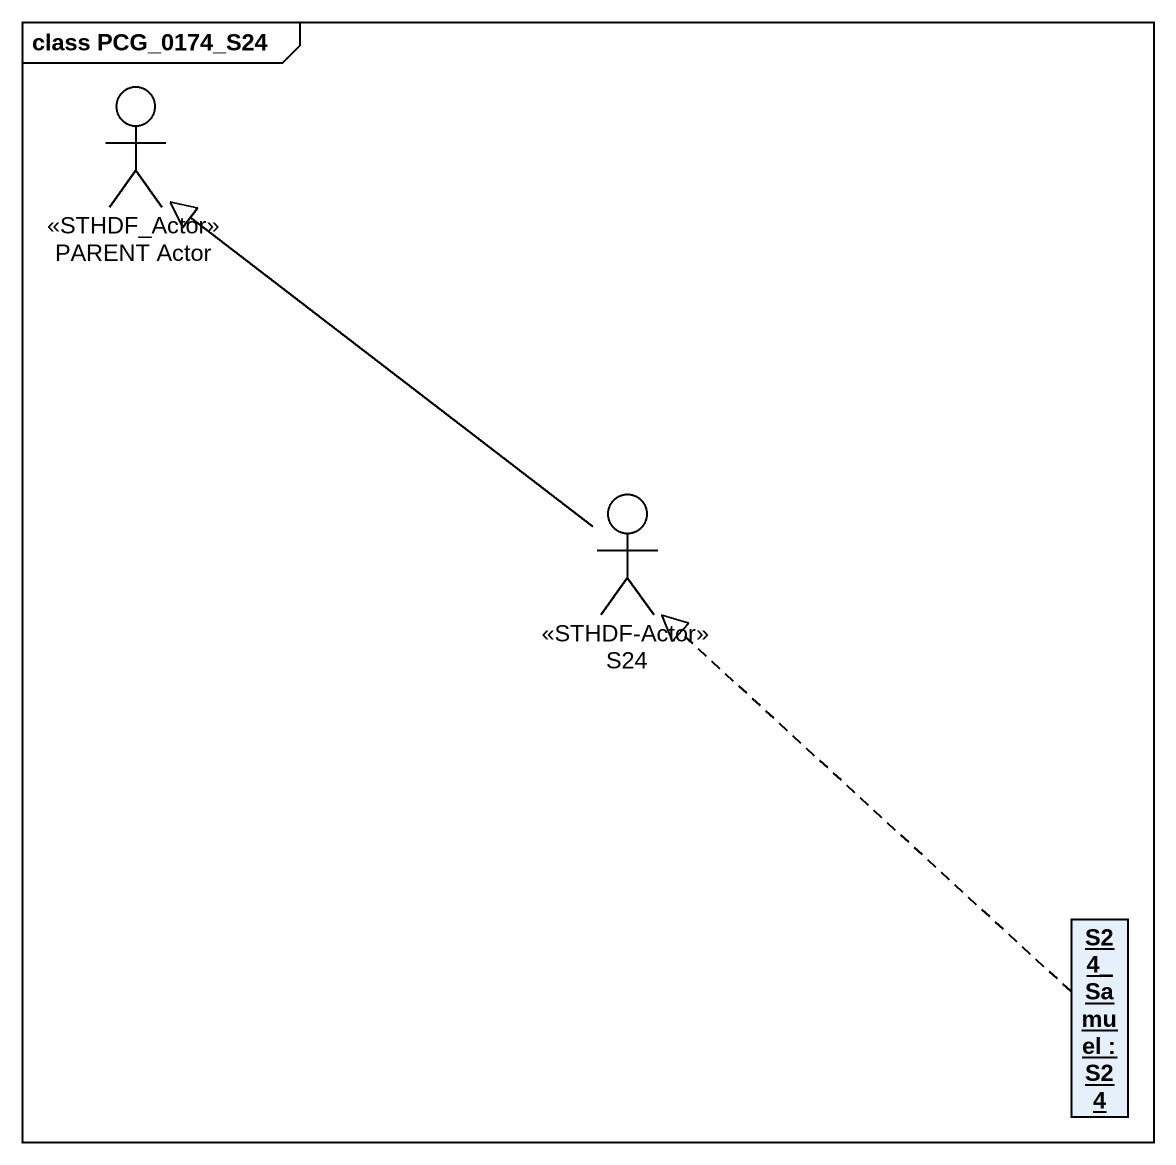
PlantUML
@startuml
mainframe class PCG_0174_S24
allowmixing
hide circle
hide empty members
actor "PARENT Actor" as PARENT_Actor <<STHDF_Actor>>
actor S24 <<STHDF-Actor>>
object "S24_Samuel : S24" as S24_Samuel
S24 -up-|> PARENT_Actor
S24_Samuel .up.|> S24
@enduml
